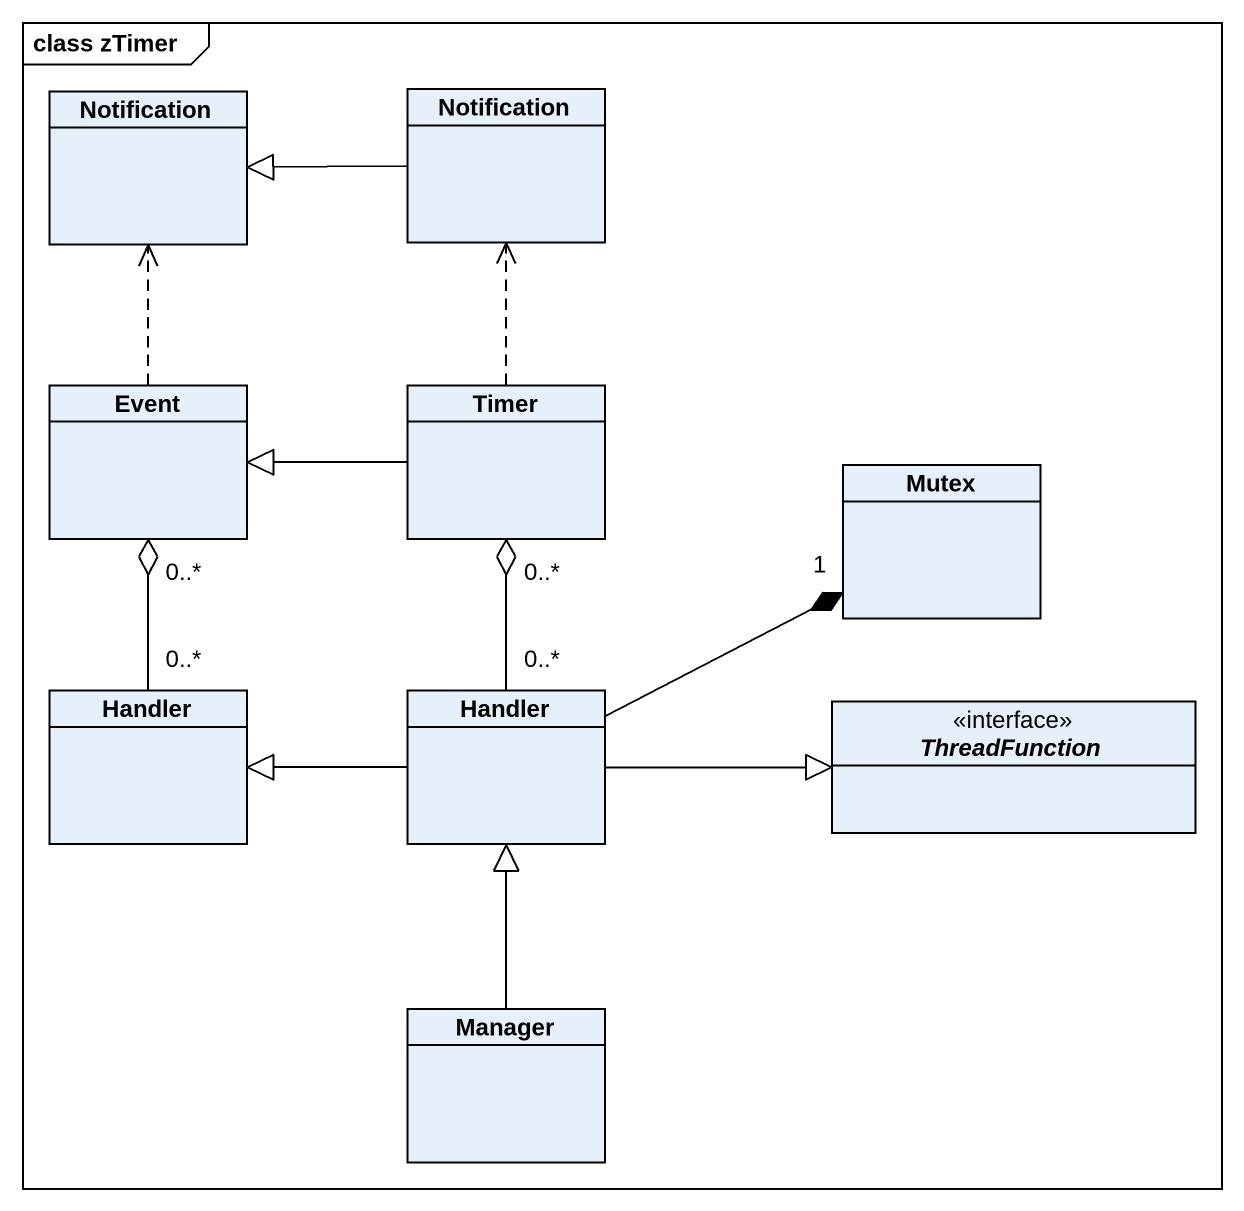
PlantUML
@startuml
mainframe class zTimer
hide circle
hide empty members
class Notification
class "Notification" as Notification_2
class Event
class Timer
class Mutex
class Handler
class "Handler" as Handler_2
interface ThreadFunction
class Manager
Notification_2 -left-|> Notification
Event .up.> Notification
Timer .up.> Notification_2
Timer -left-|> Event
Handler "0..*" -up-o "0..*" Event
Handler_2 "0..*" -up-o "0..*" Timer
Handler_2 -right-* "1" Mutex
Handler_2 -left-|> Handler
Handler_2 -right-|> ThreadFunction
Manager -up-|> Handler_2
@enduml
